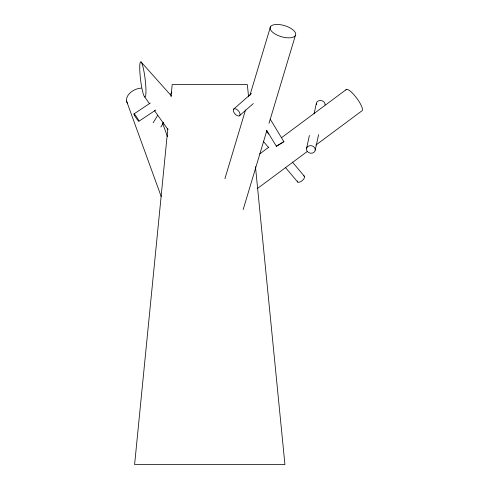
<?xml version="1.0" encoding="UTF-8"?>
<svg xmlns="http://www.w3.org/2000/svg" width="489" height="489" viewBox="0 0 489 489"><rect width="100%" height="100%" fill="white"/><g stroke="black" fill="none" stroke-linecap="round" stroke-linejoin="round"><path stroke-width="0.73" d="M167.825 128.68L134.603 464.55L284.934 464.55L255.472 166.676M170.985 96.767L172.189 84.609L247.355 84.609L248.553 96.767M306.493 148.766L309.39 135.441M314.054 113.98L316.31 103.619M315.234 150.135L318.614 134.597M283.895 141.663L276.377 146.278L283.895 141.663L270.234 119.194M224.903 178.723L245.509 110.007M249.891 95.386L270.503 26.675M243.155 209.604L266.829 130.655M269.017 123.344L295.325 35.624A13.282 5.764 16.7 0 0 279.506 24.584A13.282 5.764 16.7 0 0 273.907 33.24A13.282 5.764 16.7 0 0 295.325 35.624M153.191 122.721L157.562 115.545M170.27 94.664L171.859 92.054M160.887 127.036L163.668 122.47M233.534 109.249L251.45 93.515M239.329 115.844A4.425 2.311 48.7 0 0 237.147 109.664A4.425 2.311 48.7 0 0 233.504 111.535A4.425 2.311 48.7 0 0 239.329 115.844L253.302 103.57M259.714 153.919L268.883 147.103M281.725 137.556L346.518 89.377M257.165 188.717L307.294 151.449M315.851 145.086L361.701 110.997A13.282 3.313 53.4 0 0 356.591 97.971A13.282 3.313 53.4 0 0 345.87 89.958M133.98 113.906L150.288 103.063M138.925 121.235L155.857 109.976M141.083 61.975L171.431 95.936M266.328 131.223L268.791 134.139M292.422 162.11L304.237 176.095M263.271 141.266L268.687 147.678M285.423 167.489L297.734 182.055M144.61 96.84A17.708 2.292 83.1 0 0 144.182 72.678A17.708 2.292 83.1 0 0 139.744 68.704A17.708 2.292 83.1 0 0 144.61 96.84L149.463 103.631M154.31 110.428L167.978 129.579M266.615 130.227L276.377 146.278M162.513 122.935L167.458 136.572M126.565 101.076L161.217 196.578M127.372 103.289A13.282 9.04 -19.9 0 1 141.266 88.099M316.328 104.609A4.425 3.778 12.3 0 1 320.607 100.502A4.425 3.778 12.3 0 1 325.051 104.988M303.724 175.875A4.425 1.962 -40.2 0 1 302.116 180.692A4.425 1.962 -40.2 0 1 297.385 181.04M307.416 151.614A4.425 3.778 12.3 0 0 314.953 151.083A4.425 3.778 12.3 0 0 310.215 145.655A4.425 3.778 12.3 0 0 307.416 151.614M134.524 115.325A4.425 0.483 56.4 0 0 138.772 121.235A4.425 0.483 56.4 0 0 136.064 116.156A4.425 0.483 56.4 0 0 134.524 115.325"/></g></svg>
